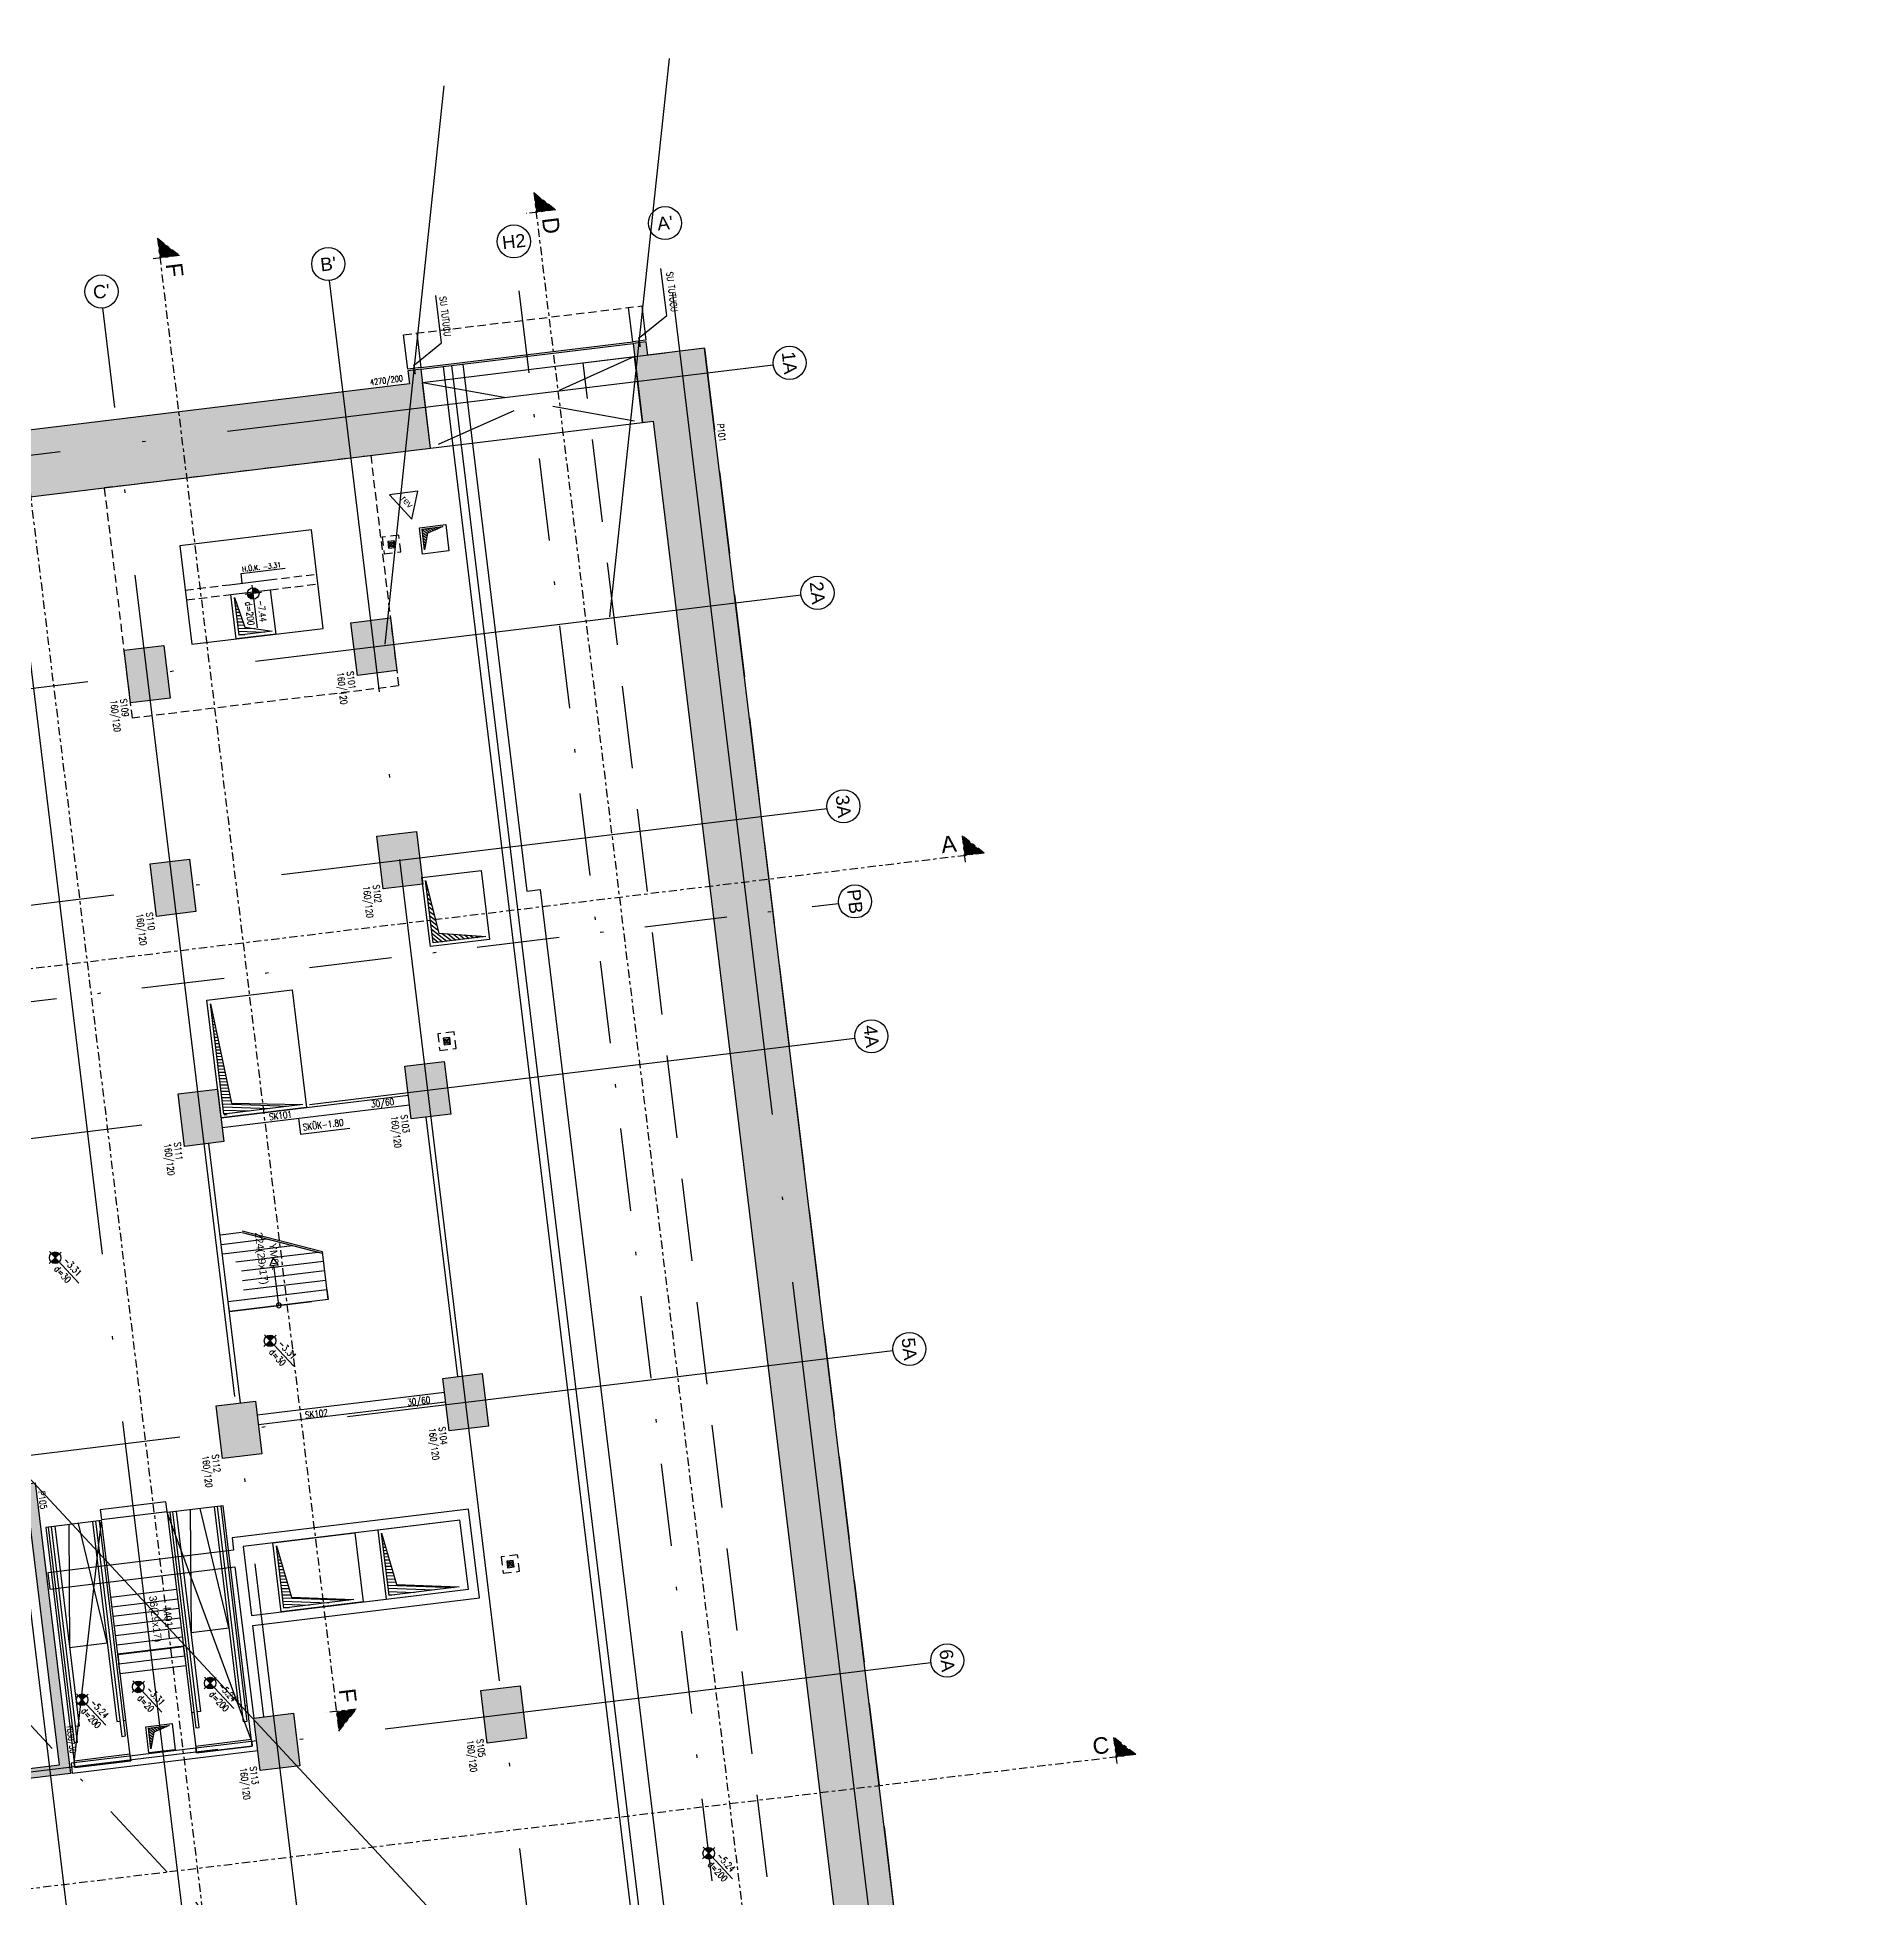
# Model space of a CAD drawing. Header units: millimetres. Extents: x 400408 to 401121, y 4543945 to 4544109.
# Drawn here: x 400457 to 400512.2, y 4544053 to 4544109.3 of the extents above; entities that cross this region are included whole.
import ezdxf
from ezdxf.enums import TextEntityAlignment as Align

# ---------------------------------------------------------------- set-up
doc = ezdxf.new("R2010")
doc.units = ezdxf.units.MM
for name, pattern in [('AKS', [3, 2.5, -0.25, 0, -0.25]), ('CENTER', [2, 1.25, -0.25, 0.25, -0.25]), ('CIZGI', [0.4, 0.25, -0.15]), ('CONTINU', [0]), ('DASHDOT2', [0.5, 0.25, -0.125, 0, -0.125]), ('HIDDEN', [0.375, 0.25, -0.125]), ('UUC-ST-KAL-I05-101-U-000$0$ACAD_ISO05W100', [33, 24, -3, 0, -3, 0, -3])]:
    doc.linetypes.add(name, pattern=pattern)
for name, color, linetype in [('aks prota', 2, 'AKS'), ('bosluk prota', 2, 'Continuous'), ('bosluk tarama prota', 8, 'Continuous'), ('boşluk prota', 2, 'Continuous'), ('boşluk taraması prota', 252, 'Continuous'), ('caks prota', 4, 'Continuous'), ('kesik prota', 2, 'CIZGI'), ('kesit tarama prota', 252, 'Continuous'), ('kiriş boyutu prota', 6, 'Continuous'), ('kiriş prota', 6, 'Continuous'), ('kolon prota', 1, 'Continuous'), ('kolon tarama prota', 252, 'Continuous'), ('lkolon prota', 4, 'Continuous'), ('lperde prota', 4, 'Continuous'), ('merdiven prota', 2, 'Continuous'), ('metraj prota', 2, 'Continuous'), ('not prota', 2, 'Continuous'), ('not yazısı prota', 6, 'Continuous'), ('not çizgisi prota', 4, 'Continuous'), ('perde prota', 1, 'Continuous'), ('PRT-AL-TUNEL_EKSENI', 14, 'DASHDOT2'), ('PRT-MI-a_fit_drainage', 10, 'Continuous'), ('PRT-MI-ad_dim', 8, 'Continuous'), ('prt-s-taxis', 7, 'Continuous'), ('skesit prota', 7, 'Continuous'), ('st-s_level (kot)', 6, 'Continuous'), ('st-s_levelmark (kot işareti)', 4, 'Continuous'), ('st_s_ölçü', 4, 'Continuous'), ('taks prota', 7, 'Continuous'), ('temel prota', 6, 'Continuous'), ('tkesit prota', 7, 'Continuous'), ('tkolon prota', 6, 'Continuous'), ('tnot prota', 4, 'Continuous'), ('tperde prota', 6, 'Continuous'), ('UUC-ST-KAL-I05-101-U-000$0$st_s_su tutucu', 2, 'Continuous'), ('ölçü prota', 4, 'Continuous')]:
    doc.layers.add(name, color=color, linetype=linetype)
doc.styles.add('Arial', font='Arial.ttf')
doc.styles.add('OLCU', font='romanstw.shx')
doc.styles.add('PRT-MI-a_Arial', font='Arial.ttf', dxfattribs={"height": 30})
doc.styles.add('TAKS', font='Arial Unicode.ttf')
doc.styles.add('TKIRIS', font='romanstw.shx')
doc.styles.add('tkolon', font='romanstw.shx')
doc.styles.add('TNOT', font='romanstw.shx', dxfattribs={"width": 0.8, "height": 250})
doc.styles.add('TSIMPLEX', font='romanstw.shx')
doc.dimstyles.new('1-50', dxfattribs={"dimtxt": 10, "dimasz": 4, "dimexe": 4, "dimexo": 8, "dimgap": 4, "dimtad": 1, "dimdec": 1, "dimrnd": 0.05, "dimzin": 9, "dimdsep": 46, "dimtxsty": 'OLCU', "dimblk1": 'OBLIQUE', "dimblk2": 'OBLIQUE', "dimsah": 1, "dimcen": 2, "dimdle": 4, "dimclrd": 4, "dimclre": 4, "dimclrt": 3, "dimadec": 1, "dimazin": 0, "dimtfac": 1, "dimtdec": 1, "dimtix": 1, "dimtmove": 2, "dimatfit": 3, "dimldrblk": 'OBLIQUE', "dimfxl": 1, "dimtvp": 1, "dimtolj": 1, "dimtzin": 1, "dimarcsym": 0})

# ---------------------------------------------------------------- blocks, each defined once
blk = doc.blocks.new('yürüyen mer 1')
at = {"color": 253}
blk.add_lwpolyline([(-120.1, 35), (-120.1, 205)], dxfattribs=at)
at = {"layer": 'st_s_ölçü', "color": 252, "ltscale": 0.1}
blk.add_line((-830.5, 205), (-830.5, 35), dxfattribs=at)
for points in [[(-120.1, 205), (-851.5, 205), (-851.5, 35), (-120.1, 35)], [(-120.1, 197.5), (-775.8, 197.5), (-775.8, 187.7), (-120.1, 187.7)], [(-728.8, 205), (-728.8, 197.5)], [(-120.1, 177.5), (-728.8, 177.5), (-728.8, 187.7)], [(-120.1, 135), (-488.6, 177.5), (-488.6, 62.5), (-120.1, 105)], [(-120.1, 62.5), (-728.8, 62.5), (-728.8, 52.2)], [(-120.1, 42.5), (-775.8, 42.5), (-775.8, 52.2), (-120.1, 52.2)], [(-728.8, 35), (-728.8, 42.5)]]:
    blk.add_lwpolyline(points, dxfattribs=at)
blk = doc.blocks.new('Stair_Anotation')
at = {"color": 0, "style": 'PRT-MI-a_Arial'}
blk.add_attdef('M.ADI', text='', height=0.2, dxfattribs=at).set_placement((0, 0), align=Align.BOTTOM_CENTER)
blk.add_attdef('BAS.SAYI-(EN-RIHT)', text='', height=0.2, dxfattribs=at).set_placement((0, -0.08), align=Align.TOP_CENTER)
blk = doc.blocks.new('_Oblique')
at = {"layer": 'st_s_ölçü', "lineweight": -2}
blk.add_line((-0.5, -0.5), (0.5, 0.5), dxfattribs=at)
blk = doc.blocks.new('*U81')
at = {"layer": 'metraj prota', "color": 4}
blk.add_lwpolyline([(-144.7, 0), (-122.2, 13), (-122.2, -13)], close=True, dxfattribs=at)
blk.add_lwpolyline([(0, 0), (-122.2, 0)], dxfattribs=at)
blk.add_circle((0, 0), 7.5, dxfattribs=at)
blk = doc.blocks.new('PLAN_KOT')
at = {"layer": 'st-s_levelmark (kot işareti)'}
h = blk.add_hatch(color=256, dxfattribs=at)
h.paths.add_polyline_path([(0, 17.5, 0.414214), (-17.5, 0), (0, 0)])
h.paths.add_polyline_path([(17.5, 0), (0, 0), (0, -17.5, 0.414214)])
for p, q in [((105, 0), (-25, 0)), ((0, 25), (0, -25))]:
    blk.add_line(p, q, dxfattribs=at)
blk.add_circle((0, 0), 17.5, dxfattribs=at)
at = {"layer": 'st-s_level (kot)', "color": 6, "style": 'OLCU', "width": 0.8}
for tag, p in [('KOT', (22.7, 9.8)), ('DÖŞEME_KALINLIĞI', (22.7, -27.6))]:
    blk.add_attdef(tag, p, '', height=20, dxfattribs=at)
blk = doc.blocks.new('YER SUZGECI_20x20')
at = {"color": 2}
blk.add_lwpolyline([(-20, 0), (0, 0), (0, 20), (-20, 20)], close=True, dxfattribs=at)
for points in [[(0, 20), (-20, 0)], [(-20, 20), (0, 0)]]:
    blk.add_lwpolyline(points, dxfattribs=at)
blk.add_circle((-10, 10), 7, dxfattribs=at)

msp = doc.modelspace()

# ---------------------------------------------------------------- hatches: boundary and pattern name
at = {"layer": 'bosluk tarama prota'}
h = msp.add_hatch(dxfattribs=at)
h.set_pattern_fill('ANSI31', color=256, scale=0.5, angle=121.924)
h.set_pattern_definition([(321.924, (400475.46656, 4544064.2645), (0.03854414, 0.04919958), [])])
h.paths.add_polyline_path([(400468.603, 4544094.422), (400469.232, 4544094.499), (400468.767, 4544094.296), (400468.679, 4544093.797)])
h = msp.add_hatch(dxfattribs=at)
h.set_pattern_fill('ANSI31', color=256, scale=0.5, angle=121.924)
h.set_pattern_definition([(321.924, (400467.19765, 4544028.036356), (0.03854414, 0.04919958), [])])
h.paths.add_polyline_path([(400460.334, 4544058.194), (400460.963, 4544058.27), (400460.499, 4544058.068), (400460.41, 4544057.569)])
at = {"layer": 'boşluk taraması prota', "ltscale": 2}
h = msp.add_hatch(dxfattribs=at)
h.set_pattern_fill('ANSI31', color=256, scale=0.03, angle=-47.076, style=0)
h.set_pattern_definition([(357.923994, (399678.58956, 4544276.37311), (0.003450452, 0.095187483), [])])
h.paths.add_polyline_path([(400463.246, 4544091.464), (400464.069, 4544091.337), (400463.075, 4544091.216), (400462.936, 4544092.358)])
h = msp.add_hatch(dxfattribs=at)
h.set_pattern_fill('ANSI31', color=256, scale=0.03, angle=-47.076, style=0)
h.set_pattern_definition([(321.924, (400468.59764, 4544083.89483), (0.0587413, 0.0749802), [])])
h.paths.add_polyline_path([(400468.94, 4544081.922), (400468.709, 4544083.808), (400469.109, 4544082.212), (400470.528, 4544082.115)])
h = msp.add_hatch(dxfattribs=at)
h.set_pattern_fill('ANSI31', color=256, scale=0.03, angle=-47.076, style=0)
h.set_pattern_definition([(357.923994, (399678.130375, 4544261.90387), (0.003450452, 0.095187483), [])])
h.paths.add_polyline_path([(400462.842, 4544077.076), (400464.998, 4544077.04), (400462.616, 4544076.747), (400462.211, 4544080.083)])
h = msp.add_hatch(dxfattribs=at)
h.set_pattern_fill('ANSI31', color=256, scale=0.03, angle=-47.076, style=0)
h.set_pattern_definition([(357.923994, (399683.1203, 4544247.35807), (0.003450452, 0.095187483), [])])
h.paths.add_polyline_path([(400467.832, 4544062.53), (400469.988, 4544062.494), (400467.606, 4544062.201), (400467.377, 4544064.086)])
h = msp.add_hatch(dxfattribs=at)
h.set_pattern_fill('ANSI31', color=256, scale=0.03, angle=-47.076, style=0)
h.set_pattern_definition([(357.923994, (399679.94364, 4544246.9723), (0.003450452, 0.095187483), [])])
h.paths.add_polyline_path([(400464.655, 4544062.145), (400466.811, 4544062.109), (400464.429, 4544061.815), (400464.2, 4544063.7)])
at = {"layer": 'kesit tarama prota'}
h = msp.add_hatch(color=256, dxfattribs=at)
h.dxf.hatch_style = 1
h.paths.add_polyline_path([(400472.645, 4544104.067), (400471.977, 4544104.59), (400472.049, 4544103.995)])
h = msp.add_hatch(color=256, dxfattribs=at)
h.dxf.hatch_style = 1
h.paths.add_polyline_path([(400461.277, 4544102.687), (400460.609, 4544103.21), (400460.681, 4544102.614)])
h = msp.add_hatch(color=256, dxfattribs=at)
h.dxf.hatch_style = 1
h.paths.add_polyline_path([(400484.916, 4544085.154), (400485.584, 4544084.631), (400484.988, 4544084.559)])
h = msp.add_hatch(color=256, dxfattribs=at)
h.dxf.hatch_style = 1
h.paths.add_polyline_path([(400466.611, 4544058.766), (400466.087, 4544058.098), (400466.015, 4544058.694)])
h = msp.add_hatch(color=256, dxfattribs=at)
h.dxf.hatch_style = 1
h.paths.add_polyline_path([(400489.493, 4544057.914), (400490.161, 4544057.391), (400489.566, 4544057.319)])
at = {"layer": 'kolon tarama prota'}
h = msp.add_hatch(color=256, dxfattribs=at)
h.dxf.hatch_style = 1
h.paths.add_polyline_path([(400488.037, 4543995.155), (400487.581, 4543995.646), (400488.073, 4543991.593), (400488.536, 4543991.094), (400488.454, 4543991.77), (400490.533, 4543989.535), (400477.132, 4544099.89), (400475.419, 4544099.682), (400475.371, 4544100.079), (400474.974, 4544100.031), (400475.263, 4544097.649), (400475.586, 4544097.688)])
h = msp.add_hatch(color=256, dxfattribs=at)
h.dxf.hatch_style = 1
h.paths.add_polyline_path([(400468.861, 4544096.871), (400468.571, 4544099.254), (400468.174, 4544099.205), (400468.222, 4544098.808), (400443.653, 4544095.825), (400443.605, 4544096.222), (400443.208, 4544096.174), (400443.497, 4544093.791)])
h = msp.add_hatch(color=256, dxfattribs=at)
h.dxf.hatch_style = 1
h.paths.add_polyline_path([(400467.645, 4544091.737), (400467.838, 4544090.149), (400466.647, 4544090.004), (400466.454, 4544091.593)])
h = msp.add_hatch(color=256, dxfattribs=at)
h.dxf.hatch_style = 1
h.paths.add_polyline_path([(400460.796, 4544090.905), (400460.988, 4544089.317), (400459.797, 4544089.172), (400459.604, 4544090.761)])
h = msp.add_hatch(color=256, dxfattribs=at)
h.dxf.hatch_style = 1
h.paths.add_polyline_path([(400468.429, 4544085.285), (400468.622, 4544083.696), (400467.43, 4544083.552), (400467.238, 4544085.14)])
h = msp.add_hatch(color=256, dxfattribs=at)
h.dxf.hatch_style = 1
h.paths.add_polyline_path([(400461.579, 4544084.453), (400461.772, 4544082.864), (400460.581, 4544082.72), (400460.388, 4544084.308)])
h = msp.add_hatch(color=256, dxfattribs=at)
h.dxf.hatch_style = 1
h.paths.add_polyline_path([(400469.273, 4544078.336), (400469.466, 4544076.747), (400468.274, 4544076.603), (400468.081, 4544078.191)])
h = msp.add_hatch(color=256, dxfattribs=at)
h.dxf.hatch_style = 1
h.paths.add_polyline_path([(400462.423, 4544077.504), (400462.616, 4544075.916), (400461.425, 4544075.771), (400461.232, 4544077.359)])
h = msp.add_hatch(color=256, dxfattribs=at)
h.dxf.hatch_style = 1
h.paths.add_polyline_path([(400470.418, 4544068.905), (400470.611, 4544067.317), (400469.42, 4544067.172), (400469.227, 4544068.76)])
h = msp.add_hatch(color=256, dxfattribs=at)
h.dxf.hatch_style = 1
h.paths.add_polyline_path([(400463.568, 4544068.073), (400463.761, 4544066.485), (400462.57, 4544066.34), (400462.377, 4544067.928)])
h = msp.add_hatch(color=256, dxfattribs=at)
h.dxf.hatch_style = 1
h.paths.add_polyline_path([(400456.656, 4544065.269), (400455.415, 4544065.119), (400455.239, 4544066.566), (400452.906, 4544066.283), (400454.076, 4544056.653), (400457.649, 4544057.087)], flags=16)
h.paths.add_polyline_path([(400452.609, 4544066.246), (400453.778, 4544056.617), (400452.219, 4544056.428), (400451.884, 4544059.183), (400449.87, 4544058.938), (400449.035, 4544065.813)], flags=16)
h.paths.add_polyline_path([(400451.957, 4544056.094), (400451.623, 4544058.849), (400449.608, 4544058.604), (400448.701, 4544066.074), (400455.501, 4544066.9), (400455.677, 4544065.453), (400456.918, 4544065.603), (400457.983, 4544056.826)])
h = msp.add_hatch(color=256, dxfattribs=at)
h.dxf.hatch_style = 1
h.paths.add_polyline_path([(400471.563, 4544059.474), (400471.756, 4544057.886), (400470.565, 4544057.741), (400470.372, 4544059.33)])
h = msp.add_hatch(color=256, dxfattribs=at)
h.dxf.hatch_style = 1
h.paths.add_polyline_path([(400464.714, 4544058.642), (400464.906, 4544057.054), (400463.715, 4544056.909), (400463.522, 4544058.498)])

# ---------------------------------------------------------------- linework, layer by layer
at = {"layer": 'aks prota', "ltscale": 10}
for p, q in [((400490.074, 4543987.091), (400475.978, 4544103.171)), ((400478.198, 4543999.861), (400465.802, 4544101.936)), ((400470.204, 4544008.457), (400458.953, 4544101.104)), ((400466.206, 4544012.755), (400455.528, 4544100.688)), ((400462.209, 4544017.053), (400452.103, 4544100.272)), ((400432.848, 4544093.757), (400479.207, 4544099.387)), ((400512.214, 4544006.089), (400428.167, 4544096.459)), ((400433.692, 4544086.808), (400480.051, 4544092.438)), ((400434.475, 4544080.356), (400480.835, 4544085.985)), ((400435.319, 4544073.407), (400481.679, 4544079.036)), ((400436.465, 4544063.976), (400482.824, 4544069.606)), ((400437.61, 4544054.545), (400483.969, 4544060.175))]:
    msp.add_line(p, q, dxfattribs=at)
at = {"layer": 'bosluk prota'}
for points in [[(400468.603, 4544094.422), (400469.232, 4544094.499), (400468.767, 4544094.296), (400468.679, 4544093.797)], [(400460.334, 4544058.194), (400460.963, 4544058.27), (400460.499, 4544058.068), (400460.41, 4544057.569)]]:
    msp.add_lwpolyline(points, close=True, dxfattribs=at)
at = {"layer": 'boşluk prota', "ltscale": 0.05}
for points in [[(400463.246, 4544091.464), (400464.069, 4544091.337), (400463.075, 4544091.216), (400462.936, 4544092.358)], [(400468.94, 4544081.922), (400468.709, 4544083.808), (400469.109, 4544082.212), (400470.528, 4544082.115)], [(400462.842, 4544077.076), (400464.998, 4544077.04), (400462.616, 4544076.747), (400462.211, 4544080.083)], [(400467.832, 4544062.53), (400469.719, 4544062.461), (400467.606, 4544062.201), (400467.377, 4544064.086)], [(400464.655, 4544062.145), (400466.542, 4544062.076), (400464.429, 4544061.815), (400464.2, 4544063.7)]]:
    msp.add_lwpolyline(points, close=True, dxfattribs=at)
at = {"layer": 'caks prota', "ltscale": 0.05}
for centre in [(400475.942, 4544103.67), (400471.375, 4544103.115), (400465.767, 4544102.434), (400458.917, 4544101.603), (400479.704, 4544099.447), (400480.548, 4544092.498), (400481.331, 4544086.046), (400481.68, 4544083.172), (400482.175, 4544079.097), (400483.322, 4544069.65), (400484.466, 4544060.235)]:
    msp.add_circle(centre, 0.5, dxfattribs=at)
at = {"layer": 'kesik prota', "ltscale": 10}
for p, q in [((400459.201, 4544062.147), (400461.186, 4544062.388)), ((400459.236, 4544061.859), (400461.221, 4544062.101)), ((400459.271, 4544061.572), (400461.256, 4544061.813)), ((400459.306, 4544061.284), (400461.291, 4544061.525)), ((400459.341, 4544060.996), (400461.326, 4544061.237)), ((400459.376, 4544060.708), (400461.361, 4544060.949)), ((400459.411, 4544060.42), (400461.396, 4544060.661)), ((400459.446, 4544060.132), (400461.431, 4544060.373))]:
    msp.add_line(p, q, dxfattribs=at)
msp.add_lwpolyline([(400468.619, 4544098.857), (400475.264, 4544097.648), (400475.022, 4544099.635), (400468.861, 4544096.871)], close=True, dxfattribs=at)
at = {"layer": 'kiriş prota'}
for p, q in [((400462.529, 4544076.635), (400468.187, 4544077.322)), ((400462.565, 4544076.337), (400468.223, 4544077.025)), ((400468.716, 4544076.656), (400469.669, 4544068.814)), ((400463.117, 4544068.018), (400462.164, 4544075.861))]:
    msp.add_line(p, q, dxfattribs=at)
for points in [[(400468.619, 4544098.857), (400475.022, 4544099.634)], [(400468.861, 4544096.871), (400475.263, 4544097.649)], [(400465.763, 4544071.147), (400465.589, 4544072.584)], [(400469.278, 4544068.338), (400463.62, 4544067.651)], [(400469.314, 4544068.04), (400463.656, 4544067.353)]]:
    msp.add_lwpolyline(points, dxfattribs=at)
at = {"layer": 'kiriş prota', "color": 5}
msp.add_lwpolyline([(400465.618, 4544091.424), (400465.257, 4544094.402), (400461.286, 4544093.92), (400461.647, 4544090.942), (400465.618, 4544091.424)], dxfattribs=at)
at = {"layer": 'kiriş prota'}
for points in [[(400464.017, 4544092.59), (400464.18, 4544091.249), (400462.99, 4544091.105), (400462.826, 4544092.445)], [(400468.853, 4544081.81), (400468.598, 4544083.895), (400470.385, 4544084.112), (400470.64, 4544082.027)], [(400464.679, 4544080.498), (400465.11, 4544076.949), (400462.529, 4544076.635), (400462.098, 4544080.184)], [(400467.265, 4544064.174), (400467.518, 4544062.089), (400470, 4544062.391), (400469.747, 4544064.476)], [(400466.57, 4544064.09), (400466.824, 4544062.005), (400464.342, 4544061.704), (400464.089, 4544063.788)]]:
    msp.add_lwpolyline(points, close=True, dxfattribs=at)
at = {"layer": 'kolon prota', "color": 1}
for points in [[(400467.645, 4544091.737), (400467.838, 4544090.149), (400466.647, 4544090.004), (400466.454, 4544091.593)], [(400460.796, 4544090.905), (400460.988, 4544089.317), (400459.797, 4544089.172), (400459.604, 4544090.761)], [(400468.429, 4544085.285), (400468.622, 4544083.696), (400467.43, 4544083.552), (400467.238, 4544085.14)], [(400461.579, 4544084.453), (400461.772, 4544082.864), (400460.581, 4544082.72), (400460.388, 4544084.308)], [(400469.273, 4544078.336), (400469.466, 4544076.747), (400468.274, 4544076.603), (400468.081, 4544078.191)], [(400462.423, 4544077.504), (400462.616, 4544075.916), (400461.425, 4544075.771), (400461.232, 4544077.359)], [(400470.418, 4544068.905), (400470.611, 4544067.317), (400469.42, 4544067.172), (400469.227, 4544068.76)], [(400463.568, 4544068.073), (400463.761, 4544066.485), (400462.57, 4544066.34), (400462.377, 4544067.928)], [(400471.563, 4544059.474), (400471.756, 4544057.886), (400470.565, 4544057.741), (400470.372, 4544059.33)], [(400464.714, 4544058.642), (400464.906, 4544057.054), (400463.715, 4544056.909), (400463.522, 4544058.498)]]:
    msp.add_lwpolyline(points, close=True, dxfattribs=at)
at = {"layer": 'kolon tarama prota', "linetype": 'HIDDEN'}
msp.add_line((400468.042, 4544100.294), (400475.239, 4544101.168), dxfattribs=at)
at = {"layer": 'kolon tarama prota'}
for points in [[(400475.239, 4544101.168), (400475.365, 4544100.129), (400474.968, 4544100.081), (400474.842, 4544101.119)], [(400468.439, 4544100.342), (400468.565, 4544099.303), (400468.168, 4544099.255), (400468.042, 4544100.294)], [(400468.565, 4544099.303), (400474.968, 4544100.081)]]:
    msp.add_lwpolyline(points, dxfattribs=at)
at = {"layer": 'merdiven prota', "linetype": 'HIDDEN', "ltscale": 10}
for points in [[(400465.591, 4544072.585), (400462.469, 4544073.391)], [(400465.595, 4544072.532), (400462.476, 4544073.338)], [(400463.143, 4544073.165), (400462.508, 4544073.088)], [(400463.914, 4544072.966), (400462.543, 4544072.801)], [(400464.684, 4544072.767), (400462.578, 4544072.513)], [(400465.455, 4544072.568), (400462.613, 4544072.225)], [(400465.625, 4544072.297), (400462.647, 4544071.937)], [(400465.591, 4544072.585), (400465.589, 4544072.584)], [(400465.659, 4544072.009), (400462.681, 4544071.65)], [(400465.694, 4544071.721), (400462.716, 4544071.362)], [(400465.729, 4544071.434), (400462.751, 4544071.074)], [(400462.786, 4544070.783), (400465.764, 4544071.147)], [(400463.457, 4544057.793), (400463.474, 4544057.649), (400461.787, 4544057.444), (400461.769, 4544057.588)], [(400459.784, 4544057.347), (400459.801, 4544057.203), (400458.114, 4544056.998), (400458.096, 4544057.142)]]:
    msp.add_lwpolyline(points, dxfattribs=at)
at = {"layer": 'merdiven prota', "color": 4}
for points in [[(400458.096, 4544057.142), (400458.92, 4544064.463)], [(400463.457, 4544057.793), (400460.905, 4544064.704)]]:
    msp.add_lwpolyline(points, dxfattribs=at)
at = {"layer": 'not prota', "ltscale": 0.1}
for points in [[(400463.17, 4544092.789), (400463.135, 4544093.077), (400464.469, 4544093.239)], [(400464.87, 4544076.617), (400464.928, 4544076.137), (400466.417, 4544076.318)]]:
    msp.add_lwpolyline(points, dxfattribs=at)
at = {"layer": 'perde prota'}
msp.add_lwpolyline([(400468.571, 4544099.254), (400474.974, 4544100.031)], dxfattribs=at)
for points in [[(400488.037, 4543995.155), (400487.581, 4543995.646), (400488.073, 4543991.593), (400488.536, 4543991.094), (400488.454, 4543991.77), (400490.533, 4543989.535), (400477.132, 4544099.89), (400475.419, 4544099.682), (400475.371, 4544100.079), (400474.974, 4544100.031), (400475.263, 4544097.649), (400475.586, 4544097.688)], [(400468.861, 4544096.871), (400468.571, 4544099.254), (400468.174, 4544099.205), (400468.222, 4544098.808), (400443.653, 4544095.825), (400443.605, 4544096.222), (400443.208, 4544096.174), (400443.497, 4544093.791)], [(400451.957, 4544056.094), (400451.623, 4544058.849), (400449.608, 4544058.604), (400448.701, 4544066.074), (400455.501, 4544066.9), (400455.677, 4544065.453), (400456.918, 4544065.603), (400457.983, 4544056.826)], [(400456.656, 4544065.269), (400455.415, 4544065.119), (400455.239, 4544066.566), (400452.906, 4544066.283), (400454.076, 4544056.653), (400457.649, 4544057.087)]]:
    msp.add_lwpolyline(points, close=True, dxfattribs=at)
at = {"layer": 'PRT-AL-TUNEL_EKSENI', "ltscale": 10}
for p, q in [((400484.744, 4543992.822), (400471.411, 4544102.617)), ((400424.469, 4544093.02), (400508.516, 4544002.65)), ((400434.824, 4544077.483), (400481.184, 4544083.113))]:
    msp.add_line(p, q, dxfattribs=at)
at = {"layer": 'PRT-MI-a_fit_drainage', "color": 2, "linetype": 'CIZGI'}
for points in [[(400467.956, 4544093.739), (400467.896, 4544094.236), (400467.4, 4544094.175), (400467.46, 4544093.679)], [(400469.63, 4544078.732), (400469.57, 4544079.228), (400469.073, 4544079.168), (400469.134, 4544078.671)], [(400471.549, 4544062.931), (400471.489, 4544063.428), (400470.992, 4544063.367), (400471.052, 4544062.871)]]:
    msp.add_lwpolyline(points, close=True, dxfattribs=at)
at = {"layer": 'skesit prota', "linetype": 'CENTER', "ltscale": 0.2}
for p, q in [((400471.977, 4544104.59), (400472.645, 4544104.067)), ((400472.645, 4544104.067), (400471.751, 4544103.959)), ((400461.277, 4544102.687), (400460.384, 4544102.578)), ((400460.609, 4544103.21), (400461.277, 4544102.687)), ((400484.916, 4544085.154), (400485.024, 4544084.261)), ((400485.584, 4544084.631), (400484.916, 4544085.154)), ((400485.584, 4544084.631), (400433.448, 4544078.3)), ((400466.611, 4544058.766), (400465.717, 4544058.658)), ((400466.087, 4544058.098), (400466.611, 4544058.766)), ((400489.493, 4544057.914), (400489.602, 4544057.021)), ((400490.161, 4544057.391), (400489.493, 4544057.914))]:
    msp.add_line(p, q, dxfattribs=at)
for points in [[(400471.977, 4544104.59), (400486.286, 4543986.758)], [(400460.609, 4544103.21), (400466.087, 4544058.098)], [(400455.897, 4544102.638), (400463.098, 4544043.347)], [(400455.897, 4544102.638), (400463.098, 4544043.347)], [(400490.161, 4544057.391), (400436.179, 4544050.836)]]:
    msp.add_lwpolyline(points, dxfattribs=at)
at = {"layer": 'skesit prota', "color": 5}
for points in [[(400458.88, 4544064.793), (400458.916, 4544064.495), (400460.901, 4544064.736), (400460.865, 4544065.034)], [(400459.409, 4544060.43), (400459.446, 4544060.132), (400461.431, 4544060.373), (400461.395, 4544060.671)]]:
    msp.add_lwpolyline(points, close=True, dxfattribs=at)
at = {"layer": 'temel prota', "color": 5}
for p, q in [((400469.241, 4544099.335), (400481.462, 4543998.7)), ((400469.49, 4544099.365), (400481.752, 4543998.389)), ((400462.789, 4544092.743), (400463.981, 4544092.888)), ((400462.825, 4544092.445), (400464.018, 4544092.59))]:
    msp.add_line(p, q, dxfattribs=at)
at = {"layer": 'temel prota', "color": 5, "linetype": 'HIDDEN'}
for p, q in [((400461.448, 4544092.58), (400462.789, 4544092.743)), ((400463.981, 4544092.888), (400465.419, 4544093.062)), ((400464.018, 4544092.59), (400465.455, 4544092.764)), ((400461.485, 4544092.282), (400462.825, 4544092.445))]:
    msp.add_line(p, q, dxfattribs=at)
at = {"layer": 'temel prota', "linetype": 'HIDDEN', "ltscale": 10}
msp.add_lwpolyline([(400477.132, 4544099.89), (400490.533, 4543989.535), (400486.257, 4543994.133), (400473.468, 4544099.445)], close=True, dxfattribs=at)
at = {"layer": 'temel prota'}
msp.add_lwpolyline([(400469.837, 4544099.407), (400471.771, 4544083.48), (400472.168, 4544083.528), (400482.128, 4544001.509)], dxfattribs=at)
at = {"layer": 'temel prota', "color": 5, "linetype": 'HIDDEN'}
msp.add_lwpolyline([(400467.049, 4544096.651), (400467.894, 4544089.686), (400459.853, 4544088.71), (400459.008, 4544095.675)], close=True, dxfattribs=at)
at = {"layer": 'temel prota'}
for points in [[(400468.523, 4544094.463), (400469.317, 4544094.559), (400469.414, 4544093.765), (400468.619, 4544093.669)], [(400459.482, 4544059.834), (400459.446, 4544060.132), (400461.431, 4544060.373), (400461.467, 4544060.075)], [(400460.254, 4544058.235), (400461.048, 4544058.331), (400461.145, 4544057.537), (400460.351, 4544057.441)]]:
    msp.add_lwpolyline(points, close=True, dxfattribs=at)
at = {"layer": 'temel prota', "color": 5}
for points in [[(400465.725, 4544071.443), (400465.762, 4544071.145), (400462.781, 4544070.783), (400462.745, 4544071.081)], [(400463.448, 4544061.595), (400470, 4544062.391), (400469.747, 4544064.476), (400463.195, 4544063.68)]]:
    msp.add_lwpolyline(points, close=True, dxfattribs=at)
for points in [[(400463.82, 4544058.534), (400463.485, 4544061.297), (400470.334, 4544062.129), (400470.009, 4544064.809), (400462.861, 4544063.942), (400462.907, 4544063.568), (400457.298, 4544062.887), (400457.358, 4544062.391), (400462.942, 4544063.069), (400463.522, 4544058.498)], [(400463.606, 4544057.811), (400457.997, 4544057.13), (400458.033, 4544056.832), (400463.642, 4544057.513)]]:
    msp.add_lwpolyline(points, dxfattribs=at)
at = {"layer": 'UUC-ST-KAL-I05-101-U-000$0$st_s_su tutucu', "linetype": 'UUC-ST-KAL-I05-101-U-000$0$ACAD_ISO05W100', "ltscale": 0.05}
for points in [[(400475.152, 4544100.058, -0.57735), (400475.149, 4544100.059), (400475.145, 4544100.094, -0.57735), (400475.147, 4544100.096), (400475.169, 4544100.086, 0.57735), (400475.171, 4544100.088), (400475.166, 4544100.134), (400475.172, 4544100.134), (400475.171, 4544100.138), (400475.165, 4544100.138), (400475.161, 4544100.17), (400475.167, 4544100.171), (400475.167, 4544100.175), (400475.161, 4544100.174), (400475.158, 4544100.195), (400475.17, 4544100.205), (400475.17, 4544100.21), (400475.139, 4544100.206), (400475.139, 4544100.201), (400475.153, 4544100.194), (400475.156, 4544100.174), (400475.15, 4544100.173), (400475.15, 4544100.169), (400475.156, 4544100.17), (400475.16, 4544100.137), (400475.154, 4544100.136), (400475.155, 4544100.132), (400475.161, 4544100.133), (400475.165, 4544100.095, -0.57735), (400475.163, 4544100.094), (400475.142, 4544100.102, 0.57735), (400475.14, 4544100.101), (400475.146, 4544100.051, 0.57735), (400475.148, 4544100.05), (400475.166, 4544100.063, -0.57735), (400475.169, 4544100.062), (400475.174, 4544100.025), (400475.168, 4544100.024), (400475.168, 4544100.02), (400475.174, 4544100.021), (400475.178, 4544099.988), (400475.172, 4544099.987), (400475.173, 4544099.983), (400475.179, 4544099.984), (400475.181, 4544099.964), (400475.169, 4544099.953), (400475.17, 4544099.948), (400475.201, 4544099.952), (400475.2, 4544099.957), (400475.186, 4544099.964), (400475.184, 4544099.985), (400475.19, 4544099.985), (400475.189, 4544099.99), (400475.183, 4544099.989), (400475.179, 4544100.021), (400475.185, 4544100.022), (400475.185, 4544100.026), (400475.179, 4544100.025), (400475.173, 4544100.071, 0.57735), (400475.171, 4544100.072)], [(400468.352, 4544099.233, -0.57735), (400468.349, 4544099.234), (400468.345, 4544099.269, -0.57735), (400468.347, 4544099.27), (400468.369, 4544099.261, 0.57735), (400468.371, 4544099.263), (400468.366, 4544099.308), (400468.371, 4544099.309), (400468.371, 4544099.313), (400468.365, 4544099.312), (400468.361, 4544099.345), (400468.367, 4544099.346), (400468.367, 4544099.35), (400468.361, 4544099.349), (400468.358, 4544099.37), (400468.37, 4544099.38), (400468.369, 4544099.385), (400468.339, 4544099.381), (400468.339, 4544099.376), (400468.353, 4544099.369), (400468.356, 4544099.348), (400468.35, 4544099.348), (400468.35, 4544099.344), (400468.356, 4544099.344), (400468.36, 4544099.312), (400468.354, 4544099.311), (400468.355, 4544099.307), (400468.361, 4544099.308), (400468.365, 4544099.27, -0.57735), (400468.363, 4544099.268), (400468.342, 4544099.277, 0.57735), (400468.339, 4544099.275), (400468.345, 4544099.226, 0.57735), (400468.348, 4544099.225), (400468.366, 4544099.238, -0.57735), (400468.369, 4544099.237), (400468.374, 4544099.2), (400468.368, 4544099.199), (400468.368, 4544099.195), (400468.374, 4544099.195), (400468.378, 4544099.163), (400468.372, 4544099.162), (400468.373, 4544099.158), (400468.379, 4544099.159), (400468.381, 4544099.138), (400468.369, 4544099.128), (400468.37, 4544099.123), (400468.401, 4544099.127), (400468.4, 4544099.132), (400468.386, 4544099.139), (400468.384, 4544099.16), (400468.39, 4544099.16), (400468.389, 4544099.164), (400468.383, 4544099.164), (400468.379, 4544099.196), (400468.385, 4544099.197), (400468.385, 4544099.201), (400468.379, 4544099.2), (400468.373, 4544099.246, 0.57735), (400468.371, 4544099.247)]]:
    msp.add_lwpolyline(points, format="xyb", close=True, dxfattribs=at)
at = {"layer": 'ölçü prota'}
msp.add_lwpolyline([(400468.474, 4544095.574), (400467.616, 4544095.459), (400468.297, 4544094.726), (400468.474, 4544095.574)], dxfattribs=at)

# ---------------------------------------------------------------- block references
at = {"layer": 'kolon tarama prota', "xscale": 0.01000000000000341, "yscale": 0.01000000000000341, "zscale": 0.01000000000000341, "rotation": 96.92399395828085}
for p in [(400459.122, 4544065.698), (400462.795, 4544066.144)]:
    msp.add_blockref('yürüyen mer 1', p, dxfattribs=at)
at = {"layer": 'PRT-MI-a_fit_drainage', "color": 2, "xscale": 0.01000000000000341, "yscale": 0.01000000000000341, "zscale": 0.01000000000000341, "rotation": 96.9239939582748}
for p in [(400467.765, 4544094.069), (400469.439, 4544079.061), (400471.358, 4544063.261)]:
    msp.add_blockref('YER SUZGECI_20x20', p, dxfattribs=at)
at = {"layer": 'PRT-MI-ad_dim', "xscale": -0.01000000000000341, "yscale": 0.01000000000000341, "zscale": 0.01000000000000341, "rotation": 96.88746667527295}
msp.add_blockref('*U81', (400464.275, 4544070.968), dxfattribs=at)
at = {"layer": 'prt-s-taxis'}
ref = msp.add_blockref('Stair_Anotation', (400463.956, 4544072.412), dxfattribs=dict(at, xscale=-1.125000000000383, yscale=1.125000000000383, zscale=1.125000000000383, rotation=276.9239939236336))
ref.add_attrib('M.ADI', 'YM01', dxfattribs={"layer": '0', "color": 0, "height": 0.225, "rotation": 276.924, "style": 'PRT-MI-a_Arial'}).set_placement((400463.955, 4544072.421), align=Align.BOTTOM_CENTER)
ref.add_attrib('BAS.SAYI-(EN-RIHT)', '224(29x17)', dxfattribs={"layer": '0', "color": 0, "height": 0.225, "rotation": 276.924, "style": 'PRT-MI-a_Arial'}).set_placement((400463.867, 4544072.403), align=Align.TOP_CENTER)
ref = msp.add_blockref('Stair_Anotation', (400460.751, 4544061.517), dxfattribs=dict(at, xscale=-1.125000000000383, yscale=1.125000000000383, zscale=1.125000000000383, rotation=276.9239939236336))
ref.add_attrib('M.ADI', 'M01', dxfattribs={"layer": '0', "color": 0, "height": 0.225, "rotation": 276.924, "style": 'PRT-MI-a_Arial'}).set_placement((400460.75, 4544061.526), align=Align.BOTTOM_CENTER)
ref.add_attrib('BAS.SAYI-(EN-RIHT)', '36(29x17)', dxfattribs={"layer": '0', "color": 0, "height": 0.225, "rotation": 276.924, "style": 'PRT-MI-a_Arial'}).set_placement((400460.662, 4544061.508), align=Align.TOP_CENTER)
at = {"layer": 'st-s_level (kot)', "linetype": 'CONTINU', "ltscale": 0.1, "xscale": 0.01000000000000341, "yscale": 0.01000000000000341, "zscale": 0.01000000000000341}
for p, rotation, values in [((400463.501, 4544092.478), 276.9239939582753, {'KOT': '-7.44', 'DÖŞEME_KALINLIĞI': 'd=200'}), ((400457.519, 4544072.407), 312.9239939582679, {'KOT': '-3.31', 'DÖŞEME_KALINLIĞI': 'd=30'}), ((400464.009, 4544069.896), 312.9239939582679, {'KOT': '-3.31', 'DÖŞEME_KALINLIĞI': 'd=30'}), ((400462.201, 4544059.553), 312.9239939582679, {'KOT': '-5.24', 'DÖŞEME_KALINLIĞI': 'd=200'}), ((400458.334, 4544059.049), 312.9239939582679, {'KOT': '-5.24', 'DÖŞEME_KALINLIĞI': 'd=200'}), ((400460.03, 4544059.439), 312.9239939582679, {'KOT': '-3.31', 'DÖŞEME_KALINLIĞI': 'd=20'}), ((400477.26, 4544054.411), 312.9239939582679, {'KOT': '-5.24', 'DÖŞEME_KALINLIĞI': 'd=200'})]:
    msp.add_blockref('PLAN_KOT', p, dxfattribs=dict(at, rotation=rotation)).add_auto_attribs(values)

# ---------------------------------------------------------------- texts
at = {"layer": 'kiriş boyutu prota', "ltscale": 0.05, "style": 'TKIRIS', "width": 0.8}
for p in [(400467.755, 4544077.128), (400468.849, 4544068.118)]:
    msp.add_text('30/60', height=0.2, rotation=6.924, dxfattribs=at).set_placement(p, align=Align.MIDDLE_RIGHT)
at = {"layer": 'kiriş prota', "ltscale": 0.05, "style": 'TKIRIS', "width": 0.8}
for s, p in [('SK101', (400463.983, 4544076.66)), ('SK102', (400465.067, 4544067.649))]:
    msp.add_text(s, height=0.2, rotation=6.924, dxfattribs=at).set_placement(p, align=Align.MIDDLE_LEFT)
at = {"layer": 'lkolon prota', "style": 'tkolon', "width": 0.8}
for p in [(400466.032, 4544090.08), (400459.183, 4544089.248), (400466.816, 4544083.628), (400459.966, 4544082.796), (400467.66, 4544076.679), (400460.81, 4544075.847), (400468.805, 4544067.248), (400461.955, 4544066.416), (400469.95, 4544057.817), (400463.1, 4544056.985)]:
    msp.add_text('160/120', height=0.2, rotation=276.924, dxfattribs=at).set_placement(p)
at = {"layer": 'lperde prota', "style": 'tkolon', "width": 0.8}
for s, rotation, p in [('4270/200', 7.3933, (400467.029, 4544098.855)), ('1030/30', 277.3933, (400457.948, 4544058.303))]:
    msp.add_text(s, height=0.18, rotation=rotation, dxfattribs=at).set_placement(p, align=Align.MIDDLE_LEFT)
at = {"layer": 'not yazısı prota', "ltscale": 0.05, "style": 'TSIMPLEX', "width": 0.8}
for p in [(400475.979, 4544102.183), (400469.127, 4544101.441)]:
    msp.add_text('SU TUTUCU', height=0.2, rotation=276.924, dxfattribs=at).set_placement(p)
at = {"layer": 'taks prota', "style": 'TAKS'}
for s, height, rotation, p in [("A'", 0.4, 6.4292, (400475.942, 4544103.67)), ('H2', 0.4, 6.4292, (400471.375, 4544103.115)), ("B'", 0.4, 6.4292, (400465.767, 4544102.434)), ("C'", 0.4, 6.4292, (400458.917, 4544101.603)), ('1A', 0.4, 276.4292, (400479.704, 4544099.447)), ('rev', 0.2, 312.924, (400468.153, 4544095.246)), ('2A', 0.4, 276.4292, (400480.548, 4544092.498)), ('3A', 0.4, 276.4292, (400481.331, 4544086.046)), ('PB', 0.4, 276.4292, (400481.68, 4544083.172)), ('4A', 0.4, 276.4292, (400482.175, 4544079.097)), ('5A', 0.4, 276.4292, (400483.322, 4544069.65)), ('6A', 0.4, 276.4292, (400484.466, 4544060.235))]:
    msp.add_text(s, height=height, rotation=rotation, dxfattribs=at).set_placement(p, align=Align.MIDDLE_CENTER)
at = {"layer": 'tkesit prota', "style": 'Arial'}
for s, rotation, p in [('D', 276.924, (400472.222, 4544103.814)), ('F', 276.924, (400460.854, 4544102.434)), ('A', 6.924, (400484.309, 4544084.627)), ('F', 276.924, (400466.085, 4544059.359)), ('C', 6.924, (400488.886, 4544057.387))]:
    msp.add_text(s, height=0.5, rotation=rotation, dxfattribs=at).set_placement(p)
at = {"layer": 'tkolon prota', "style": 'tkolon', "width": 0.8}
for s, p in [('S101', (400466.33, 4544090.116)), ('S109', (400459.48, 4544089.285)), ('S102', (400467.114, 4544083.664)), ('S110', (400460.264, 4544082.832)), ('S103', (400467.957, 4544076.715)), ('S111', (400461.108, 4544075.883)), ('S104', (400469.103, 4544067.284)), ('S112', (400462.253, 4544066.452)), ('S105', (400470.248, 4544057.853)), ('S113', (400463.398, 4544057.022))]:
    msp.add_text(s, height=0.2, rotation=276.924, dxfattribs=at).set_placement(p)
at = {"layer": 'tnot prota', "style": 'TNOT', "width": 0.8}
for s, height, p in [('H.Ü.K. -3.31', 0.15, (400463.167, 4544093.206)), ('SKÜK-1.80', 0.2, (400465.003, 4544076.348))]:
    msp.add_text(s, height=height, rotation=6.924, dxfattribs=at).set_placement(p, align=Align.MIDDLE_LEFT)
at = {"layer": 'tperde prota', "style": 'tkolon', "width": 0.8}
for s, p in [('P101', (400477.61, 4544097.611)), ('P105', (400457.101, 4544065.361))]:
    msp.add_text(s, height=0.2, rotation=277.3933, dxfattribs=at).set_placement(p, align=Align.MIDDLE_LEFT)

# ---------------------------------------------------------------- leaders
at = {"layer": 'not çizgisi prota'}
for points in [[(400475.169, 4544100.209), (400475.993, 4544100.874), (400475.819, 4544102.302)], [(400468.369, 4544099.383), (400469.192, 4544100.049), (400469.019, 4544101.477)]]:
    msp.add_leader(points, dimstyle='1-50', override={"dimasz": 12, "dimgap": 4, "dimtad": 0}, dxfattribs=at)

doc.saveas('drawing.dxf')
